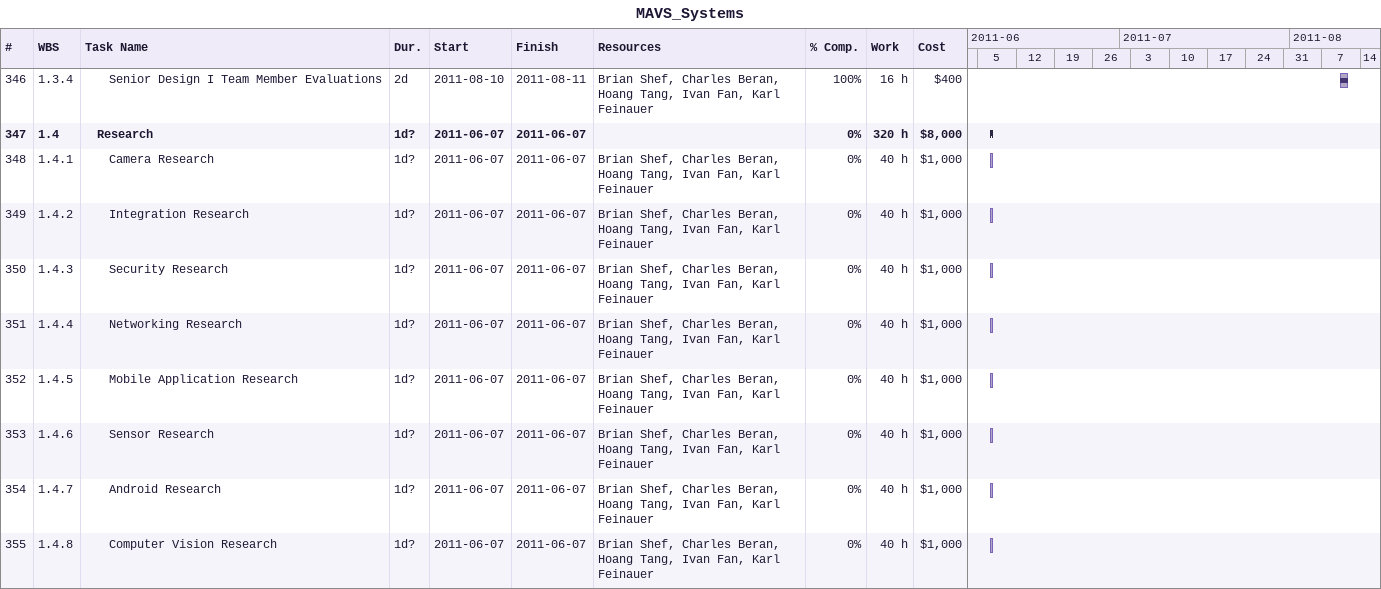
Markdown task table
MAVS_Systems

| ID | WBS | Task | Duration | Start | Finish | Resources | % complete | Work (h) | Cost ($) |
|---|---|---|---|---|---|---|---|---|---|
| 346 | 1.3.4 | Senior Design I Team Member Evaluations | 2d | 2011-08-10 | 2011-08-11 | Brian Shef, Charles Beran, Hoang Tang, Ivan Fan, Karl Feinauer | 100 | 16 | 400 |
| 347 | 1.4 | **Research** | 1d? | 2011-06-07 | 2011-06-07 |  | 0 | 320 | 8000 |
| 348 | 1.4.1 | Camera Research | 1d? | 2011-06-07 | 2011-06-07 | Brian Shef, Charles Beran, Hoang Tang, Ivan Fan, Karl Feinauer | 0 | 40 | 1000 |
| 349 | 1.4.2 | Integration Research | 1d? | 2011-06-07 | 2011-06-07 | Brian Shef, Charles Beran, Hoang Tang, Ivan Fan, Karl Feinauer | 0 | 40 | 1000 |
| 350 | 1.4.3 | Security Research | 1d? | 2011-06-07 | 2011-06-07 | Brian Shef, Charles Beran, Hoang Tang, Ivan Fan, Karl Feinauer | 0 | 40 | 1000 |
| 351 | 1.4.4 | Networking Research | 1d? | 2011-06-07 | 2011-06-07 | Brian Shef, Charles Beran, Hoang Tang, Ivan Fan, Karl Feinauer | 0 | 40 | 1000 |
| 352 | 1.4.5 | Mobile Application Research | 1d? | 2011-06-07 | 2011-06-07 | Brian Shef, Charles Beran, Hoang Tang, Ivan Fan, Karl Feinauer | 0 | 40 | 1000 |
| 353 | 1.4.6 | Sensor Research | 1d? | 2011-06-07 | 2011-06-07 | Brian Shef, Charles Beran, Hoang Tang, Ivan Fan, Karl Feinauer | 0 | 40 | 1000 |
| 354 | 1.4.7 | Android Research | 1d? | 2011-06-07 | 2011-06-07 | Brian Shef, Charles Beran, Hoang Tang, Ivan Fan, Karl Feinauer | 0 | 40 | 1000 |
| 355 | 1.4.8 | Computer Vision Research | 1d? | 2011-06-07 | 2011-06-07 | Brian Shef, Charles Beran, Hoang Tang, Ivan Fan, Karl Feinauer | 0 | 40 | 1000 |
